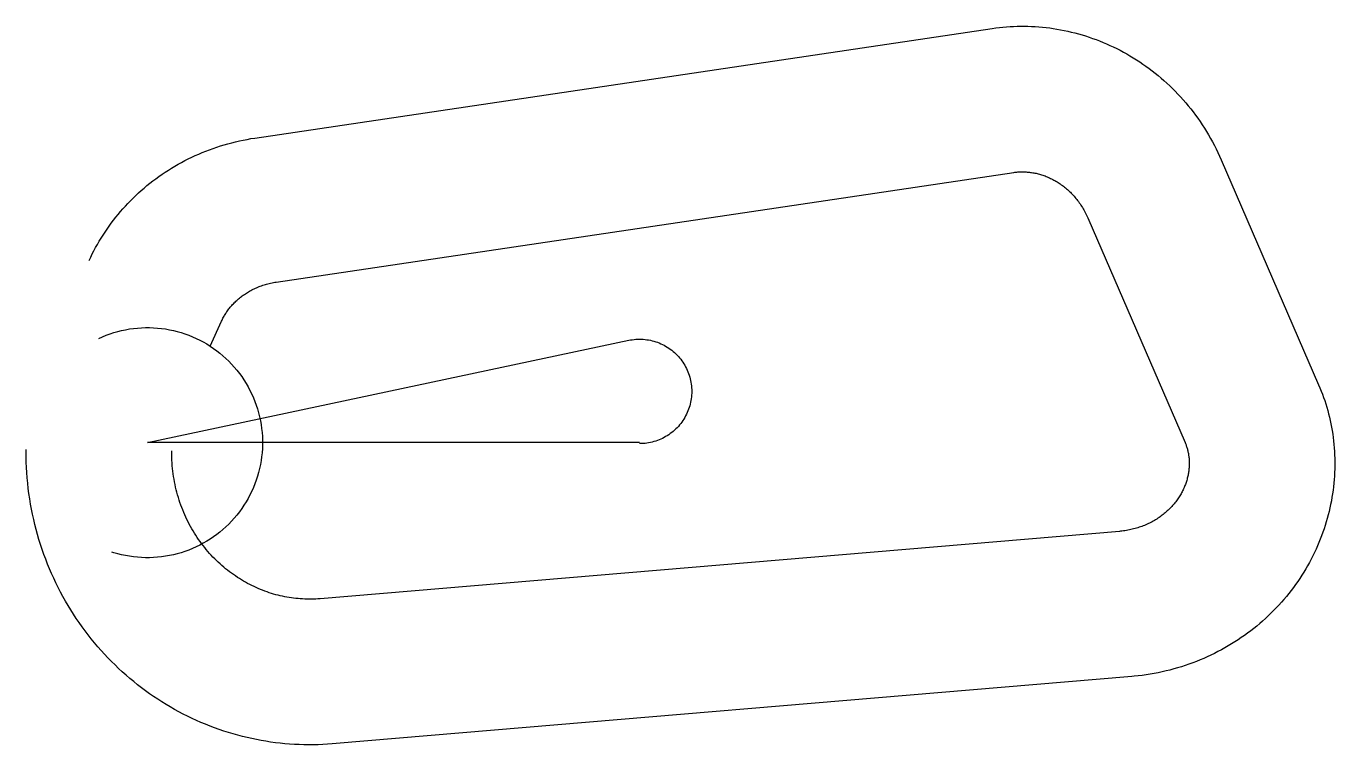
# Model space of a CAD drawing. Header units: metres. Extents: x -3833 to 37520, y -9545 to 13154.
import ezdxf

# ---------------------------------------------------------------- set-up
doc = ezdxf.new("R2010")
doc.units = ezdxf.units.M

msp = doc.modelspace()

# ---------------------------------------------------------------- linework, layer by layer
at = {"layer": 'Boundry', "color": 1}
for p, q in [((3388, 9620), (26696, 13084)), ((33933, 8928), (37009, 1829)), ((4064, 5070), (27372, 8534)), ((29712, 7100), (32788, 0)), ((1980, 3048), (2342, 3841)), ((30716, -2802), (5452, -4931)), ((31103, -7386), (5838, -9514))]:
    msp.add_line(p, q, dxfattribs=at)
at = {"layer": 'NorminalTrack', "color": 1}
msp.add_lwpolyline([(15546, 0), (0, 0), (15207, 3232), (15207, 3232), (15263, 3243), (15320, 3252), (15377, 3259), (15435, 3264), (15492, 3267), (15550, 3268), (15607, 3267), (15665, 3264), (15722, 3259), (15779, 3252), (15836, 3243), (15893, 3232), (15949, 3219), (16004, 3204), (16059, 3188), (16114, 3169), (16168, 3148), (16221, 3126), (16273, 3101), (16324, 3075), (16374, 3047), (16424, 3018), (16472, 2986), (16519, 2953), (16565, 2919), (16610, 2882), (16653, 2845), (16696, 2805), (16736, 2765), (16776, 2723), (16813, 2679), (16850, 2634), (16884, 2588), (16917, 2541), (16949, 2493), (16978, 2444), (17006, 2393), (17032, 2342), (17057, 2290), (17079, 2237), (17100, 2183), (17119, 2129), (17135, 2073), (17150, 2018), (17163, 1962), (17174, 1905), (17183, 1848), (17190, 1791), (17195, 1734), (17198, 1676), (17199, 1619), (17198, 1561), (17195, 1504), (17190, 1446), (17183, 1389), (17174, 1332), (17163, 1276), (17150, 1220), (17135, 1164), (17119, 1109), (17100, 1055), (17079, 1001), (17057, 948), (17032, 896), (17006, 844), (16978, 794), (16949, 745), (16917, 696), (16884, 649), (16850, 603), (16813, 559), (16776, 515), (16736, 473), (16696, 432), (16653, 393), (16610, 355), (16565, 319), (16519, 284), (16472, 251), (16424, 220), (16374, 190), (16324, 162), (16273, 136), (16221, 112), (16168, 89), (16114, 69), (16059, 50), (16004, 33), (15949, 18), (15893, 5), (15836, -6), (15779, -15), (15722, -22), (15665, -27), (15607, -30), (15550, -31)], dxfattribs=at)
at = {"layer": 'WindSpiral', "color": 5}
for points in [[(26696, 13084), (26807, 13100), (26919, 13114), (27031, 13125), (27143, 13135), (27256, 13143), (27369, 13149), (27482, 13153), (27596, 13154), (27709, 13154), (27823, 13152), (27937, 13148), (28052, 13142), (28166, 13134), (28280, 13124), (28395, 13112), (28509, 13098), (28623, 13082), (28737, 13063), (28851, 13043), (28965, 13021), (29079, 12997), (29192, 12970), (29305, 12942), (29418, 12912), (29531, 12879), (29643, 12845), (29754, 12809), (29865, 12770), (29976, 12730), (30086, 12688), (30196, 12643), (30305, 12597), (30413, 12549), (30520, 12498), (30627, 12446), (30733, 12392), (30839, 12336), (30943, 12278), (31047, 12218), (31150, 12156), (31252, 12092), (31353, 12026), (31453, 11959), (31551, 11890), (31649, 11818), (31746, 11745), (31842, 11671), (31936, 11594), (32029, 11516), (32121, 11436), (32212, 11354), (32301, 11270), (32389, 11185), (32476, 11098), (32562, 11010), (32645, 10919), (32728, 10828), (32809, 10734), (32888, 10639), (32966, 10543), (33043, 10445), (33117, 10346), (33191, 10245), (33262, 10143), (33332, 10039), (33400, 9934), (33466, 9828), (33531, 9720), (33594, 9611), (33655, 9501), (33714, 9389), (33771, 9277), (33827, 9163), (33880, 9048), (33932, 8932), (33933, 8928)], [(-1841, 5754), (-1793, 5857), (-1743, 5959), (-1691, 6060), (-1638, 6161), (-1582, 6261), (-1525, 6360), (-1466, 6458), (-1405, 6555), (-1342, 6652), (-1277, 6747), (-1211, 6841), (-1143, 6935), (-1073, 7027), (-1002, 7119), (-928, 7209), (-853, 7298), (-777, 7386), (-699, 7472), (-619, 7558), (-537, 7642), (-454, 7725), (-369, 7807), (-283, 7887), (-195, 7966), (-106, 8043), (-15, 8119), (77, 8193), (171, 8266), (266, 8338), (362, 8408), (460, 8476), (560, 8543), (660, 8608), (762, 8671), (865, 8733), (969, 8793), (1075, 8852), (1182, 8908), (1289, 8963), (1398, 9016), (1509, 9067), (1620, 9116), (1732, 9164), (1845, 9209), (1959, 9253), (2074, 9295), (2190, 9334), (2307, 9372), (2425, 9408), (2543, 9442), (2662, 9474), (2782, 9503), (2903, 9531), (3024, 9557), (3146, 9580), (3269, 9602), (3388, 9620)], [(27372, 8534), (27404, 8539), (27436, 8543), (27468, 8546), (27500, 8549), (27533, 8551), (27566, 8553), (27599, 8554), (27632, 8555), (27666, 8555), (27699, 8554), (27733, 8553), (27767, 8551), (27801, 8548), (27836, 8545), (27870, 8542), (27905, 8537), (27940, 8533), (27975, 8527), (28009, 8521), (28045, 8514), (28080, 8507), (28115, 8498), (28150, 8490), (28185, 8480), (28221, 8470), (28256, 8459), (28291, 8448), (28326, 8435), (28362, 8423), (28397, 8409), (28432, 8395), (28467, 8380), (28502, 8364), (28537, 8348), (28572, 8331), (28606, 8313), (28641, 8295), (28675, 8276), (28709, 8256), (28743, 8236), (28777, 8214), (28811, 8193), (28844, 8170), (28877, 8147), (28910, 8123), (28943, 8098), (28975, 8073), (29007, 8047), (29039, 8020), (29070, 7993), (29101, 7965), (29132, 7936), (29163, 7907), (29193, 7877), (29222, 7846), (29251, 7814), (29280, 7782), (29309, 7750), (29337, 7716), (29364, 7682), (29391, 7648), (29418, 7613), (29444, 7577), (29469, 7540), (29494, 7503), (29518, 7465), (29542, 7427), (29566, 7388), (29588, 7349), (29610, 7309), (29632, 7268), (29653, 7227), (29673, 7186), (29693, 7144), (29712, 7101), (29712, 7100)], [(2342, 3841), (2356, 3871), (2371, 3901), (2386, 3931), (2402, 3961), (2419, 3990), (2436, 4020), (2453, 4049), (2472, 4078), (2491, 4108), (2510, 4136), (2530, 4165), (2551, 4194), (2573, 4222), (2595, 4250), (2617, 4278), (2640, 4306), (2664, 4333), (2689, 4360), (2714, 4387), (2739, 4413), (2766, 4440), (2793, 4466), (2820, 4491), (2848, 4516), (2877, 4541), (2906, 4566), (2936, 4590), (2966, 4613), (2997, 4637), (3029, 4659), (3061, 4682), (3093, 4704), (3126, 4725), (3160, 4746), (3194, 4767), (3229, 4787), (3264, 4806), (3300, 4825), (3336, 4844), (3373, 4861), (3411, 4879), (3448, 4895), (3486, 4912), (3525, 4927), (3564, 4942), (3604, 4956), (3644, 4970), (3684, 4983), (3725, 4996), (3766, 5007), (3808, 5019), (3850, 5029), (3892, 5039), (3935, 5048), (3978, 5056), (4022, 5064), (4064, 5070)], [(-1536, 3294), (-1420, 3346), (-1303, 3393), (-1183, 3437), (-1063, 3476), (-941, 3511), (-818, 3542), (-694, 3568), (-569, 3590), (-443, 3608), (-317, 3621), (-190, 3630), (-63, 3634), (63, 3634), (190, 3630), (317, 3621), (443, 3608), (569, 3590), (694, 3568), (818, 3542), (941, 3511), (1063, 3476), (1183, 3437), (1303, 3393), (1420, 3346), (1536, 3294), (1650, 3239), (1762, 3179), (1872, 3116), (1980, 3048), (2085, 2977), (2188, 2903), (2287, 2825), (2385, 2743), (2479, 2658), (2570, 2570), (2658, 2479), (2743, 2385), (2825, 2287), (2903, 2188), (2977, 2085), (3048, 1980), (3116, 1872), (3179, 1762), (3239, 1650), (3294, 1536), (3346, 1420), (3393, 1303), (3437, 1183), (3476, 1063), (3511, 941), (3542, 818), (3568, 694), (3590, 569), (3608, 443), (3621, 317), (3630, 190), (3634, 63), (3634, -63), (3630, -190), (3621, -317), (3608, -443), (3590, -569), (3568, -694), (3542, -818), (3511, -941), (3476, -1063), (3437, -1183), (3393, -1303), (3346, -1420), (3294, -1536), (3239, -1650), (3179, -1762), (3116, -1872), (3048, -1980), (2977, -2085), (2903, -2188), (2825, -2287), (2743, -2385), (2658, -2479), (2570, -2570), (2479, -2658), (2385, -2743), (2287, -2825), (2188, -2903), (2085, -2977), (1980, -3048), (1872, -3116), (1762, -3179), (1650, -3239), (1536, -3294), (1420, -3346), (1303, -3393), (1183, -3437), (1063, -3476), (941, -3511), (818, -3542), (694, -3568), (569, -3590), (443, -3608), (317, -3621), (190, -3630), (63, -3634), (-63, -3634), (-190, -3630), (-317, -3621), (-443, -3608), (-569, -3590), (-694, -3568), (-818, -3542), (-941, -3511), (-1063, -3476), (-1123, -3457)], [(37009, 1829), (37050, 1730), (37090, 1631), (37129, 1531), (37165, 1430), (37200, 1328), (37233, 1225), (37265, 1122), (37294, 1018), (37322, 913), (37348, 808), (37373, 702), (37395, 595), (37416, 488), (37435, 380), (37452, 272), (37467, 163), (37480, 54), (37492, -56), (37501, -166), (37509, -276), (37514, -387), (37518, -497), (37520, -609), (37520, -720), (37518, -832), (37514, -943), (37508, -1055), (37500, -1167), (37490, -1279), (37478, -1391), (37464, -1503), (37448, -1615), (37430, -1727), (37410, -1838), (37388, -1950), (37365, -2061), (37339, -2172), (37311, -2283), (37281, -2393), (37250, -2503), (37216, -2613), (37180, -2722), (37142, -2831), (37103, -2940), (37061, -3047), (37018, -3155), (36972, -3261), (36925, -3368), (36876, -3473), (36824, -3578), (36771, -3682), (36716, -3785), (36659, -3887), (36600, -3989), (36540, -4090), (36477, -4189), (36413, -4288), (36346, -4386), (36278, -4483), (36209, -4579), (36137, -4674), (36064, -4767), (35988, -4860), (35912, -4951), (35833, -5041), (35753, -5130), (35671, -5218), (35587, -5304), (35502, -5389), (35415, -5473), (35327, -5555), (35237, -5636), (35145, -5715), (35052, -5793), (34957, -5870), (34861, -5944), (34764, -6018), (34665, -6089), (34565, -6159), (34463, -6228), (34360, -6295), (34255, -6360), (34150, -6423), (34043, -6485), (33935, -6544), (33825, -6602), (33715, -6658), (33603, -6713), (33490, -6765), (33376, -6816), (33261, -6864), (33145, -6911), (33029, -6956), (32911, -6998), (32792, -7039), (32672, -7078), (32552, -7114), (32430, -7149), (32308, -7182), (32185, -7212), (32062, -7240), (31938, -7267), (31813, -7291), (31687, -7313), (31561, -7332), (31435, -7350), (31308, -7365), (31180, -7379), (31103, -7386)], [(32788, 0), (32798, -24), (32808, -49), (32818, -74), (32827, -100), (32836, -126), (32844, -152), (32852, -178), (32860, -205), (32867, -232), (32874, -260), (32880, -288), (32886, -316), (32892, -344), (32897, -373), (32901, -402), (32906, -431), (32909, -461), (32912, -490), (32915, -520), (32917, -551), (32918, -581), (32919, -612), (32920, -643), (32920, -674), (32919, -705), (32918, -736), (32916, -768), (32914, -800), (32911, -832), (32908, -864), (32904, -896), (32899, -929), (32894, -961), (32888, -994), (32882, -1027), (32875, -1059), (32867, -1092), (32859, -1125), (32850, -1158), (32841, -1191), (32831, -1224), (32820, -1257), (32808, -1290), (32796, -1323), (32784, -1356), (32770, -1389), (32756, -1422), (32742, -1454), (32726, -1487), (32710, -1520), (32694, -1552), (32676, -1585), (32659, -1617), (32640, -1649), (32621, -1681), (32601, -1713), (32580, -1744), (32559, -1776), (32537, -1807), (32515, -1838), (32491, -1868), (32467, -1899), (32443, -1929), (32418, -1959), (32392, -1989), (32365, -2018), (32338, -2047), (32311, -2076), (32282, -2104), (32253, -2132), (32224, -2159), (32193, -2187), (32162, -2213), (32131, -2240), (32099, -2266), (32066, -2291), (32033, -2316), (31999, -2341), (31964, -2365), (31929, -2389), (31893, -2412), (31857, -2434), (31820, -2456), (31783, -2478), (31745, -2499), (31707, -2519), (31668, -2539), (31628, -2558), (31588, -2577), (31548, -2595), (31507, -2612), (31465, -2629), (31423, -2645), (31381, -2660), (31338, -2675), (31295, -2689), (31251, -2702), (31207, -2715), (31162, -2727), (31118, -2738), (31072, -2748), (31027, -2758), (30981, -2767), (30934, -2775), (30887, -2782), (30840, -2789), (30793, -2794), (30745, -2799), (30716, -2802)], [(5838, -9514), (5690, -9526), (5541, -9534), (5392, -9540), (5242, -9544), (5093, -9545), (4943, -9543), (4793, -9538), (4643, -9531), (4493, -9522), (4342, -9509), (4192, -9494), (4042, -9477), (3892, -9457), (3743, -9434), (3593, -9408), (3444, -9380), (3295, -9349), (3146, -9316), (2998, -9280), (2851, -9241), (2703, -9200), (2557, -9156), (2411, -9109), (2265, -9060), (2121, -9008), (1977, -8954), (1834, -8897), (1691, -8838), (1550, -8776), (1409, -8711), (1270, -8644), (1131, -8574), (994, -8502), (857, -8428), (722, -8350), (588, -8271), (455, -8189), (324, -8105), (194, -8018), (65, -7929), (-63, -7837), (-189, -7743), (-313, -7647), (-436, -7549), (-557, -7448), (-677, -7345), (-795, -7240), (-911, -7133), (-1026, -7023), (-1139, -6912), (-1250, -6798), (-1359, -6682), (-1466, -6565), (-1571, -6445), (-1675, -6323), (-1776, -6199), (-1875, -6074), (-1972, -5946), (-2067, -5817), (-2160, -5686), (-2251, -5553), (-2339, -5419), (-2426, -5282), (-2509, -5144), (-2591, -5005), (-2670, -4864), (-2747, -4721), (-2822, -4577), (-2894, -4431), (-2963, -4284), (-3030, -4136), (-3095, -3986), (-3157, -3835), (-3216, -3683), (-3273, -3529), (-3327, -3375), (-3379, -3219), (-3428, -3062), (-3474, -2904), (-3517, -2746), (-3558, -2586), (-3596, -2425), (-3631, -2264), (-3664, -2102), (-3693, -1939), (-3720, -1775), (-3744, -1611), (-3766, -1446), (-3784, -1280), (-3799, -1114), (-3812, -948), (-3821, -781), (-3828, -614), (-3832, -447), (-3833, -279), (-3833, -213)], [(5452, -4931), (5384, -4936), (5315, -4940), (5246, -4943), (5177, -4944), (5107, -4945), (5038, -4944), (4968, -4942), (4898, -4938), (4828, -4934), (4758, -4928), (4688, -4921), (4618, -4913), (4547, -4903), (4477, -4893), (4406, -4881), (4336, -4867), (4266, -4853), (4196, -4837), (4125, -4820), (4055, -4802), (3986, -4782), (3916, -4761), (3846, -4739), (3777, -4716), (3708, -4691), (3639, -4665), (3571, -4638), (3502, -4609), (3434, -4579), (3367, -4548), (3300, -4516), (3233, -4482), (3166, -4448), (3100, -4411), (3035, -4374), (2970, -4336), (2905, -4296), (2842, -4255), (2778, -4212), (2715, -4169), (2653, -4124), (2592, -4078), (2531, -4031), (2470, -3983), (2411, -3934), (2352, -3883), (2294, -3831), (2237, -3779), (2180, -3725), (2124, -3670), (2069, -3613), (2015, -3556), (1962, -3498), (1910, -3438), (1859, -3378), (1808, -3316), (1759, -3253), (1710, -3190), (1663, -3125), (1616, -3060), (1571, -2993), (1527, -2926), (1483, -2857), (1441, -2788), (1400, -2718), (1360, -2647), (1321, -2575), (1284, -2502), (1247, -2428), (1212, -2354), (1178, -2278), (1145, -2202), (1114, -2126), (1084, -2048), (1055, -1970), (1027, -1891), (1001, -1812), (976, -1731), (952, -1651), (930, -1569), (909, -1487), (889, -1405), (871, -1322), (854, -1238), (839, -1154), (825, -1070), (813, -985), (802, -900), (792, -814), (784, -728), (778, -642), (773, -555), (769, -468), (767, -381), (767, -294), (767, -259)]]:
    msp.add_lwpolyline(points, dxfattribs=at)

doc.saveas('drawing.dxf')
